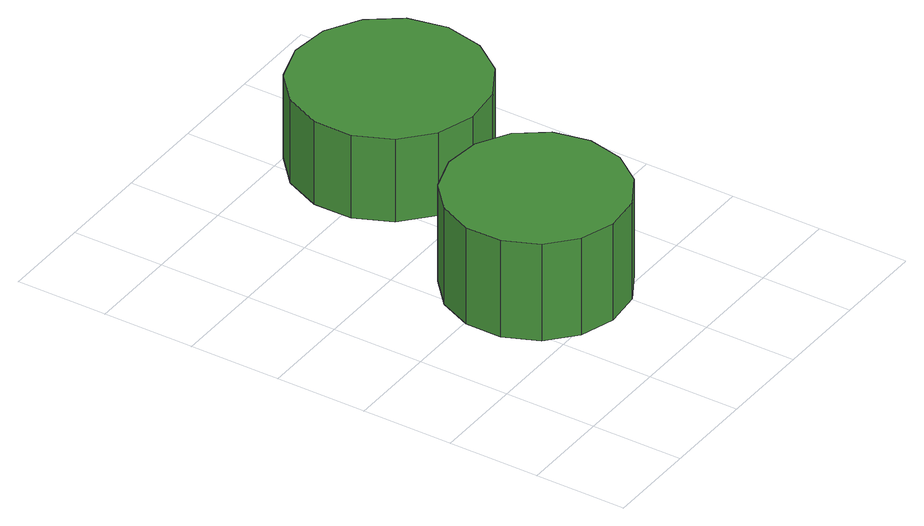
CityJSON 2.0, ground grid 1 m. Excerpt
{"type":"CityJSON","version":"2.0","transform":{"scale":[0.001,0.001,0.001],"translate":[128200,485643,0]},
"CityObjects":{
"tree1":{"type":"SolitaryVegetationObject","attributes":{"function":"something"},"geometry":[{"type":"MultiSurface","lod":"1","boundaries":[[[0,1,2,3,4,5,6,7,8,9,10,11,12,13,14]],[[15,16,17,18,19,20,21,22,23,24,25,26,27,28,29]],[[0,29,28,1]],[[1,28,27,2]],[[2,27,26,3]],[[3,26,25,4]],[[4,25,24,5]],[[5,24,23,6]],[[6,23,22,7]],[[7,22,21,8]],[[8,21,20,9]],[[9,20,19,10]],[[10,19,18,11]],[[11,18,17,12]],[[12,17,16,13]],[[13,16,15,14]],[[14,15,29,0]]]}]},
"tree2":{"type":"SolitaryVegetationObject","attributes":{"function":"something"},"geometry":[{"type":"MultiSurface","lod":"1","boundaries":[[[30,31,32,33,34,35,36,37,38,39,40,41,42,43,44]],[[45,46,47,48,49,50,51,52,53,54,55,56,57,58,59]],[[30,59,58,31]],[[31,58,57,32]],[[32,57,56,33]],[[33,56,55,34]],[[34,55,54,35]],[[35,54,53,36]],[[36,53,52,37]],[[37,52,51,38]],[[38,51,50,39]],[[39,50,49,40]],[[40,49,48,41]],[[41,48,47,42]],[[42,47,46,43]],[[43,46,45,44]],[[44,45,59,30]]]}]}
},
"vertices":[
[2676,1778,1403],[2593,2168,1403],[2359,2490,1403],[2014,2689,1403],[1617,2731,1403],[1238,2608,1403],[942,2341,1403],[780,1977,1403],[780,1578,1403],[942,1214,1403],[1238,948,1403],[1617,824,1403],[2014,866,1403],[2359,1065,1403],[2593,1388,1403],[2593,1388,265],[2359,1065,265],[2014,866,265],[1617,824,265],[1238,948,265],[942,1214,265],[780,1578,265],[780,1977,265],[942,2341,265],[1238,2608,265],[1617,2731,265],[2014,2689,265],[2359,2490,265],[2593,2168,265],[2676,1778,265],
[3718,4109,1243],[3629,4530,1243],[3376,4877,1243],[3003,5092,1243],[2576,5137,1243],[2167,5004,1243],[1848,4717,1243],[1673,4324,1243],[1673,3894,1243],[1848,3501,1243],[2167,3214,1243],[2576,3081,1243],[3003,3126,1243],[3376,3341,1243],[3629,3688,1243],[3629,3688,265],[3376,3341,265],[3003,3126,265],[2576,3081,265],[2167,3214,265],[1848,3501,265],[1673,3894,265],[1673,4324,265],[1848,4717,265],[2167,5004,265],[2576,5137,265],[3003,5092,265],[3376,4877,265],[3629,4530,265],[3718,4109,265]
]}
